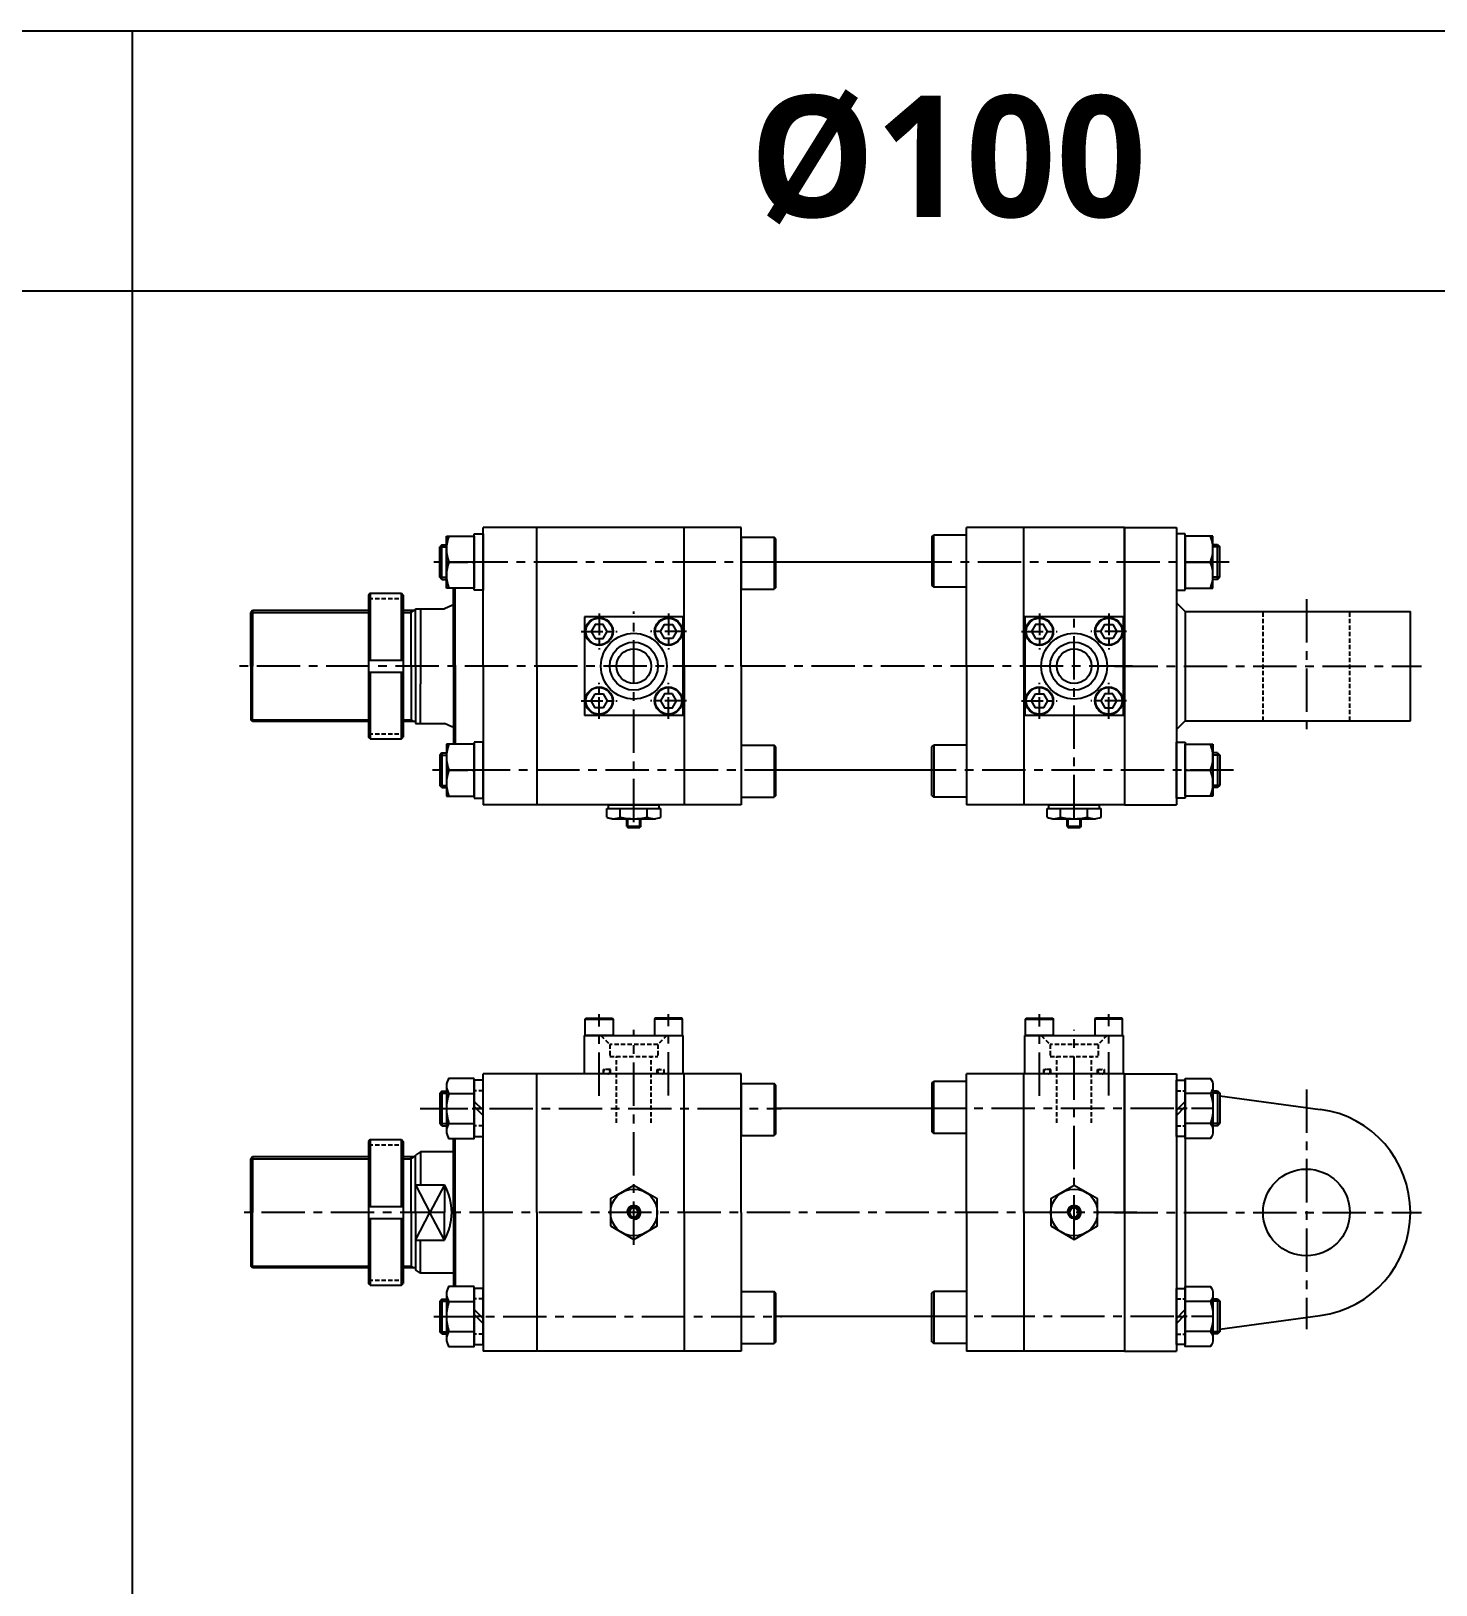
# Model space of a CAD drawing. Extents: x -819 to 10005, y 0 to 4179.
# Drawn here: x 3515 to 4326, y 3283 to 4179 of the extents above; entities that cross this region are included whole.
import ezdxf

# ---------------------------------------------------------------- set-up
doc = ezdxf.new("R2010")
doc.units = 0
doc.header["$LTSCALE"] = 10
doc.header["$MEASUREMENT"] = 0
for name, pattern in [('CENTER', [2, 1.25, -0.25, 0.25, -0.25]), ('CENTERX2', [4, 2.5, -0.5, 0.5, -0.5]), ('HIDDEN', [0.375, 0.25, -0.125])]:
    doc.linetypes.add(name, pattern=pattern)
doc.layers.get('0').update_dxf_attribs({"linetype": 'CONTINUOUS'})
doc.layers.get('DEFPOINTS').update_dxf_attribs({"linetype": 'CONTINUOUS'})
for name, color, linetype in [('CEN', 1, 'CENTERX2'), ('CENTER', 1, 'CENTER'), ('HIDDEN', 2, 'HIDDEN'), ('ML', 7, 'CONTINUOUS')]:
    doc.layers.add(name, color=color, linetype=linetype)
doc.styles.add('문자', font='romans.shx')

msp = doc.modelspace()

# ---------------------------------------------------------------- linework, layer by layer
for p, q in [((5627.93, 4179.17), (0, 4179.17)), ((3573.73, 2387.17), (3573.73, 4179.17)), ((5627.93, 4029.17), (2613, 4029.17))]:
    msp.add_line(p, q)
at = {"color": 7, "linetype": 'Continuous'}
for p, q in [((3847.26, 3725.95), (3847.26, 3730.97)), ((3847.26, 3730.97), (3853.6, 3730.97)), ((3848.26, 3730.97), (3848.26, 3732.97)), ((3848.26, 3732.97), (3877.44, 3732.97)), ((3853.6, 3730.97), (3878.44, 3730.97)), ((3855.05, 3725.95), (3855.05, 3730.97)), ((3870.64, 3725.95), (3870.64, 3730.97)), ((3877.44, 3730.97), (3877.44, 3732.97)), ((3878.44, 3725.95), (3878.44, 3730.97)), ((4101.26, 3725.95), (4101.26, 3730.97)), ((4101.26, 3730.97), (4107.6, 3730.97)), ((4102.26, 3730.97), (4102.26, 3732.97)), ((4102.26, 3732.97), (4131.44, 3732.97)), ((4107.6, 3730.97), (4132.44, 3730.97)), ((4109.05, 3725.95), (4109.05, 3730.97)), ((4124.64, 3725.95), (4124.64, 3730.97)), ((4131.44, 3730.97), (4131.44, 3732.97)), ((4132.44, 3725.95), (4132.44, 3730.97)), ((3850.44, 3724.97), (3875.26, 3724.97)), ((3858.85, 3725.22), (3858.85, 3725.22)), ((3858.85, 3720.47), (3858.85, 3724.97)), ((3858.85, 3720.47), (3859.35, 3719.97)), ((3866.85, 3720.47), (3858.85, 3720.47)), ((3859.35, 3719.97), (3866.35, 3719.97)), ((3866.85, 3720.47), (3866.35, 3719.97)), ((3866.85, 3720.47), (3866.85, 3724.97)), ((4104.44, 3724.97), (4129.26, 3724.97)), ((4112.85, 3725.22), (4112.85, 3725.22)), ((4112.85, 3720.47), (4112.85, 3724.97)), ((4112.85, 3720.47), (4113.35, 3719.97)), ((4120.85, 3720.47), (4112.85, 3720.47)), ((4113.35, 3719.97), (4120.35, 3719.97)), ((4120.85, 3720.47), (4120.35, 3719.97)), ((4120.85, 3720.47), (4120.85, 3724.97))]:
    msp.add_line(p, q, dxfattribs=at)
for points in [[(3849.35, 3490.15), (3862.85, 3482.36), (3876.35, 3490.15), (3876.35, 3505.74), (3862.85, 3513.53), (3849.35, 3505.74)], [(4103.35, 3490.15), (4116.85, 3482.36), (4130.35, 3490.15), (4130.35, 3505.74), (4116.85, 3513.53), (4103.35, 3505.74)], [(3861.41, 3500.45), (3859.96, 3497.95), (3861.41, 3495.45), (3864.29, 3495.45), (3865.74, 3497.95), (3864.29, 3500.45)], [(4115.41, 3500.45), (4113.96, 3497.95), (4115.41, 3495.45), (4118.29, 3495.45), (4119.74, 3497.95), (4118.29, 3500.45)]]:
    msp.add_lwpolyline(points, close=True, dxfattribs=at)
for centre, radius in [((3862.85, 3497.95), 13.5), ((4116.85, 3497.95), 13.5), ((3862.85, 3497.95), 3.5), ((4116.85, 3497.95), 3.5)]:
    msp.add_circle(centre, radius, dxfattribs=at)
for centre, radius, start, end in [((3850.44, 3730.59), 5.62, 235.61575, 270), ((3851.16, 3733.19), 8.22, 241.70064, 298.29936), ((3862.84, 3756.31), 31.35, 255.61718, 270.01407), ((3862.86, 3756.31), 31.35, 269.98593, 284.38282), ((3874.54, 3733.19), 8.22, 241.70064, 298.29936), ((4104.44, 3730.59), 5.62, 235.61575, 270), ((4105.16, 3733.19), 8.22, 241.70064, 298.29936), ((4116.84, 3756.31), 31.35, 255.61718, 270.01407), ((4116.86, 3756.31), 31.35, 269.98593, 284.38282), ((4128.54, 3733.19), 8.22, 241.70064, 298.29936)]:
    msp.add_arc(centre, radius, start, end, dxfattribs=at)
at = {"layer": 'CEN'}
for p, q in [((3950.16, 3872.97), (3747.47, 3872.97)), ((4206.31, 3872.97), (4026.1, 3872.97)), ((3862.85, 3723.04), (3862.85, 3844.52)), ((4116.85, 3725.23), (4116.85, 3844.52)), ((4250.85, 3851.57), (4250.85, 3776.2)), ((4150.44, 3812.97), (3634.49, 3812.97)), ((4140.12, 3812.97), (4317.32, 3812.97)), ((3951.6, 3752.97), (3746.79, 3752.97)), ((4208.77, 3752.97), (4026.1, 3752.97)), ((3842.85, 3565.12), (3842.85, 3612.21)), ((3882.85, 3565.39), (3882.85, 3612.21)), ((4096.85, 3565.12), (4096.85, 3612.21)), ((4136.85, 3565.39), (4136.85, 3612.21)), ((3862.85, 3479.34), (3862.85, 3603.22)), ((4116.85, 3482.84), (4116.85, 3603.22)), ((4250.85, 3568.78), (4250.85, 3430.72)), ((3739.65, 3557.95), (3948.04, 3557.95)), ((4174.28, 3557.95), (4026.1, 3557.95)), ((4153.1, 3497.95), (3634.49, 3497.95)), ((4140.12, 3497.95), (4317.32, 3497.95)), ((3747.53, 3437.95), (3948.04, 3437.95)), ((4174.28, 3437.95), (4026.1, 3437.95))]:
    msp.add_line(p, q, dxfattribs=at)
at = {"layer": 'CENTER'}
for p, q in [((3754.66, 3872.97), (3770.84, 3872.97)), ((4197.04, 3872.97), (4180.86, 3872.97)), ((3842.85, 3843.28), (3842.85, 3822.66)), ((3882.85, 3843.28), (3882.85, 3822.66)), ((4096.85, 3843.28), (4096.85, 3822.66)), ((4136.85, 3843.28), (4136.85, 3822.66)), ((3832.54, 3832.97), (3853.16, 3832.97)), ((3893.16, 3832.97), (3872.54, 3832.97)), ((4086.54, 3832.97), (4107.16, 3832.97)), ((4147.16, 3832.97), (4126.54, 3832.97)), ((3842.85, 3782.66), (3842.85, 3803.28)), ((3882.85, 3782.66), (3882.85, 3803.28)), ((4096.85, 3782.66), (4096.85, 3803.28)), ((4136.85, 3782.66), (4136.85, 3803.28)), ((3832.54, 3792.97), (3853.16, 3792.97)), ((3893.16, 3792.97), (3872.54, 3792.97)), ((4086.54, 3792.97), (4107.16, 3792.97)), ((4147.16, 3792.97), (4126.54, 3792.97)), ((3754.66, 3752.97), (3770.84, 3752.97)), ((4197.04, 3752.97), (4180.86, 3752.97)), ((3754.66, 3557.95), (3770.84, 3557.95)), ((3775.94, 3557.95), (3770.66, 3557.95)), ((4175.76, 3557.95), (4181.04, 3557.95)), ((4197.04, 3557.95), (4180.86, 3557.95)), ((3754.66, 3437.95), (3770.84, 3437.95)), ((3775.94, 3437.95), (3770.66, 3437.95)), ((4175.76, 3437.95), (4181.04, 3437.95)), ((4197.04, 3437.95), (4180.86, 3437.95))]:
    msp.add_line(p, q, dxfattribs=at)
at = {"layer": 'DEFPOINTS', "color": 0, "linetype": 'ByBlock'}
for p in [(3754.75, 3545.45), (3736.85, 3464.95), (3754.76, 3450.45)]:
    msp.add_point(p, dxfattribs=at)
at = {"layer": 'HIDDEN'}
for p, q in [((3775.85, 3568.05), (3770.75, 3568.05)), ((4175.85, 3568.05), (4180.95, 3568.05)), ((3775.85, 3547.85), (3770.75, 3547.85)), ((4175.85, 3547.85), (4180.95, 3547.85)), ((3775.85, 3448.05), (3770.75, 3448.05)), ((4175.85, 3448.05), (4180.95, 3448.05)), ((3775.85, 3427.85), (3770.75, 3427.85)), ((4175.85, 3427.85), (4180.95, 3427.85))]:
    msp.add_line(p, q, dxfattribs=at)
at = {"layer": 'ML'}
for p, q in [((3770.75, 3856.77), (3770.75, 3889.17)), ((3770.75, 3889.17), (3775.85, 3889.17)), ((3775.85, 3812.97), (3775.85, 3892.97)), ((3924.85, 3892.97), (3775.85, 3892.97)), ((3775.85, 3889.17), (3775.85, 3856.77)), ((3806.85, 3812.97), (3806.85, 3892.97)), ((3891.85, 3812.97), (3891.85, 3892.97)), ((3924.85, 3812.97), (3924.85, 3892.97)), ((4054.85, 3812.97), (4054.85, 3892.97)), ((4145.85, 3892.97), (4054.85, 3892.97)), ((4145.85, 3892.97), (4054.85, 3892.97)), ((4087.85, 3812.97), (4087.85, 3892.97)), ((4145.85, 3812.97), (4145.85, 3892.97)), ((4145.85, 3892.97), (4175.85, 3892.97)), ((4145.85, 3892.97), (4145.85, 3732.97)), ((4175.85, 3892.97), (4175.85, 3732.97)), ((4175.85, 3889.17), (4175.85, 3856.77)), ((4180.95, 3889.17), (4175.85, 3889.17)), ((4180.95, 3856.77), (4180.95, 3889.17)), ((3752.1, 3882.97), (3750.85, 3881.72)), ((3750.85, 3864.22), (3750.85, 3881.72)), ((3752.1, 3882.97), (3754.75, 3882.97)), ((3752.1, 3862.97), (3752.1, 3882.97)), ((3754.75, 3857.97), (3754.75, 3887.97)), ((3754.75, 3887.97), (3770.75, 3887.97)), ((3770.75, 3887.97), (3770.75, 3857.97)), ((3924.85, 3887.38), (3924.85, 3857.38)), ((3924.85, 3887.38), (3943.85, 3887.38)), ((3943.85, 3887.38), (3943.85, 3857.38)), ((3944.85, 3886.38), (3943.85, 3887.38)), ((3944.85, 3858.38), (3944.85, 3886.38)), ((4034.85, 3887.55), (4035.85, 3888.55)), ((4034.85, 3887.55), (4034.85, 3859.55)), ((4054.85, 3888.55), (4035.85, 3888.55)), ((4035.85, 3858.55), (4035.85, 3888.55)), ((4180.95, 3887.97), (4180.95, 3857.97)), ((4196.95, 3887.97), (4180.95, 3887.97)), ((4196.95, 3857.97), (4196.95, 3887.97)), ((4199.6, 3882.97), (4196.95, 3882.97)), ((4199.6, 3862.97), (4199.6, 3882.97)), ((4199.6, 3882.97), (4200.85, 3881.72)), ((4200.85, 3864.22), (4200.85, 3881.72)), ((3770.75, 3872.97), (3756.09, 3872.97)), ((4034.85, 3872.97), (3944.85, 3872.97)), ((4180.95, 3872.97), (4195.61, 3872.97)), ((3752.1, 3862.97), (3750.85, 3864.22)), ((3752.1, 3862.97), (3754.75, 3862.97)), ((4199.6, 3862.97), (4196.95, 3862.97)), ((4199.6, 3862.97), (4200.85, 3864.22)), ((3710.79, 3854.97), (3709.79, 3853.97)), ((3709.79, 3853.97), (3709.79, 3771.97)), ((3710.79, 3854.97), (3710.79, 3816.47)), ((3710.79, 3854.97), (3728.79, 3854.97)), ((3728.79, 3816.47), (3728.79, 3854.97)), ((3728.79, 3854.97), (3729.79, 3853.97)), ((3729.79, 3853.97), (3729.79, 3771.97)), ((3770.75, 3857.97), (3754.75, 3857.97)), ((3758.85, 3812.97), (3758.85, 3857.97)), ((3759.85, 3812.97), (3759.85, 3857.97)), ((3775.85, 3856.77), (3770.75, 3856.77)), ((3924.85, 3857.38), (3943.85, 3857.38)), ((3944.85, 3858.38), (3943.85, 3857.38)), ((4034.85, 3859.55), (4035.85, 3858.55)), ((4054.85, 3858.55), (4035.85, 3858.55)), ((4175.85, 3856.77), (4180.95, 3856.77)), ((4180.95, 3857.97), (4196.95, 3857.97)), ((3642.85, 3844.97), (3641.85, 3843.97)), ((3641.85, 3812.97), (3641.85, 3843.97)), ((3709.79, 3844.97), (3642.85, 3844.97)), ((3642.85, 3844.97), (3642.85, 3812.97)), ((3736.85, 3844.97), (3729.79, 3844.97)), ((3734.36, 3812.97), (3734.36, 3844.97)), ((3736.85, 3812.97), (3736.85, 3845.97)), ((3736.85, 3845.97), (3753.55, 3845.97)), ((3739.85, 3845.97), (3739.85, 3802.74)), ((3757.79, 3847.97), (3753.55, 3845.97)), ((3758.85, 3847.97), (3757.79, 3847.97)), ((4175.85, 3849.47), (4180.85, 3844.47)), ((4180.85, 3844.47), (4310.85, 3844.47)), ((4180.85, 3844.47), (4180.85, 3781.47)), ((4310.85, 3781.47), (4310.85, 3844.47)), ((3891.35, 3841.47), (3834.35, 3841.47)), ((3834.35, 3841.47), (3834.35, 3784.47)), ((3891.35, 3784.47), (3891.35, 3841.47)), ((4145.35, 3841.47), (4088.35, 3841.47)), ((4088.35, 3841.47), (4088.35, 3784.47)), ((4145.35, 3784.47), (4145.35, 3841.47)), ((3641.85, 3812.97), (3641.85, 3781.97)), ((3642.85, 3780.97), (3642.85, 3812.97)), ((3709.79, 3816.47), (3729.79, 3816.47)), ((3709.79, 3809.47), (3729.79, 3809.47)), ((3710.79, 3809.47), (3710.79, 3770.97)), ((3728.79, 3770.97), (3728.79, 3809.47)), ((3734.36, 3812.97), (3734.36, 3780.97)), ((3736.85, 3812.97), (3736.85, 3779.97)), ((3758.85, 3812.97), (3758.85, 3767.97)), ((3759.85, 3812.97), (3759.85, 3767.97)), ((3775.85, 3812.97), (3775.85, 3732.97)), ((3806.85, 3812.97), (3806.85, 3732.97)), ((3891.85, 3812.97), (3891.85, 3732.97)), ((3924.85, 3812.97), (3924.85, 3732.97)), ((4054.85, 3812.97), (4054.85, 3732.97)), ((4087.85, 3812.97), (4087.85, 3732.97)), ((4145.85, 3812.97), (4145.85, 3732.97)), ((3739.85, 3779.97), (3739.85, 3802.74)), ((3642.85, 3780.97), (3641.85, 3781.97)), ((3891.35, 3784.47), (3834.35, 3784.47)), ((4145.35, 3784.47), (4088.35, 3784.47)), ((4175.85, 3776.47), (4180.85, 3781.47)), ((4180.85, 3781.47), (4310.85, 3781.47)), ((3709.79, 3780.97), (3642.85, 3780.97)), ((3736.85, 3780.97), (3729.79, 3780.97)), ((3736.85, 3779.97), (3753.55, 3779.97)), ((3757.79, 3777.97), (3753.55, 3779.97)), ((3758.85, 3777.97), (3757.79, 3777.97)), ((3710.79, 3770.97), (3709.79, 3771.97)), ((3710.79, 3770.97), (3728.79, 3770.97)), ((3728.79, 3770.97), (3729.79, 3771.97)), ((3754.75, 3767.97), (3754.75, 3737.97)), ((3770.75, 3767.97), (3754.75, 3767.97)), ((3770.75, 3769.17), (3770.75, 3736.77)), ((3775.85, 3769.17), (3770.75, 3769.17)), ((3770.75, 3737.97), (3770.75, 3767.97)), ((3775.85, 3736.77), (3775.85, 3769.17)), ((3924.85, 3767.38), (3924.85, 3737.38)), ((3924.85, 3767.38), (3943.85, 3767.38)), ((3943.85, 3767.38), (3943.85, 3737.38)), ((3944.85, 3766.38), (3943.85, 3767.38)), ((3944.85, 3738.38), (3944.85, 3766.38)), ((4034.85, 3766.38), (4035.85, 3767.38)), ((4034.85, 3738.38), (4034.85, 3766.38)), ((4054.85, 3767.38), (4035.85, 3767.38)), ((4035.85, 3767.38), (4035.85, 3737.38)), ((4175.85, 3769.17), (4180.95, 3769.17)), ((4175.85, 3736.77), (4175.85, 3769.17)), ((4180.95, 3769.17), (4180.95, 3736.77)), ((4180.95, 3767.97), (4196.95, 3767.97)), ((4180.95, 3737.97), (4180.95, 3767.97)), ((4196.95, 3767.97), (4196.95, 3737.97)), ((3752.1, 3762.97), (3750.85, 3761.72)), ((3750.85, 3761.72), (3750.85, 3744.22)), ((3752.1, 3762.97), (3754.75, 3762.97)), ((3752.1, 3762.97), (3752.1, 3742.97)), ((4199.6, 3762.97), (4196.95, 3762.97)), ((4199.6, 3762.97), (4200.85, 3761.72)), ((4199.6, 3762.97), (4199.6, 3742.97)), ((4200.85, 3761.72), (4200.85, 3744.22)), ((3770.75, 3752.97), (3756.09, 3752.97)), ((4034.85, 3752.97), (3944.85, 3752.97)), ((4180.95, 3752.97), (4195.61, 3752.97)), ((3752.1, 3742.97), (3750.85, 3744.22)), ((3752.1, 3742.97), (3754.75, 3742.97)), ((3754.75, 3737.97), (3770.75, 3737.97)), ((3770.75, 3736.77), (3775.85, 3736.77)), ((3924.85, 3737.38), (3943.85, 3737.38)), ((3944.85, 3738.38), (3943.85, 3737.38)), ((4034.85, 3738.38), (4035.85, 3737.38)), ((4054.85, 3737.38), (4035.85, 3737.38)), ((4180.95, 3736.77), (4175.85, 3736.77)), ((4196.95, 3737.97), (4180.95, 3737.97)), ((4199.6, 3742.97), (4196.95, 3742.97)), ((4199.6, 3742.97), (4200.85, 3744.22)), ((3924.85, 3732.97), (3775.85, 3732.97)), ((4145.85, 3732.97), (4054.85, 3732.97)), ((4145.85, 3732.97), (4175.85, 3732.97)), ((3834.85, 3609.35), (3835.2, 3609.95)), ((3834.85, 3609.35), (3850.85, 3609.35)), ((3834.85, 3599.95), (3834.85, 3609.35)), ((3835.2, 3609.95), (3850.5, 3609.95)), ((3850.5, 3609.95), (3850.85, 3609.35)), ((3850.85, 3609.35), (3850.85, 3599.95)), ((3875.2, 3609.95), (3874.85, 3609.35)), ((3890.85, 3609.35), (3874.85, 3609.35)), ((3874.85, 3609.35), (3874.85, 3599.95)), ((3890.5, 3609.95), (3875.2, 3609.95)), ((3890.85, 3609.35), (3890.5, 3609.95)), ((3890.85, 3599.95), (3890.85, 3609.35)), ((4088.85, 3609.35), (4089.2, 3609.95)), ((4088.85, 3609.35), (4104.85, 3609.35)), ((4088.85, 3599.95), (4088.85, 3609.35)), ((4089.2, 3609.95), (4104.5, 3609.95)), ((4104.5, 3609.95), (4104.85, 3609.35)), ((4104.85, 3609.35), (4104.85, 3599.95)), ((4129.2, 3609.95), (4128.85, 3609.35)), ((4144.85, 3609.35), (4128.85, 3609.35)), ((4128.85, 3609.35), (4128.85, 3599.95)), ((4144.5, 3609.95), (4129.2, 3609.95)), ((4144.85, 3609.35), (4144.5, 3609.95)), ((4144.85, 3599.95), (4144.85, 3609.35)), ((3834.35, 3599.95), (3891.35, 3599.95)), ((3834.35, 3577.95), (3834.35, 3599.95)), ((3850.85, 3599.95), (3834.85, 3599.95)), ((3891.35, 3577.95), (3891.35, 3599.95)), ((4088.35, 3599.95), (4145.35, 3599.95)), ((4088.35, 3577.95), (4088.35, 3599.95)), ((4104.85, 3599.95), (4088.85, 3599.95)), ((4145.35, 3577.95), (4145.35, 3599.95)), ((3775.85, 3497.95), (3775.85, 3577.95)), ((3924.85, 3577.95), (3775.85, 3577.95)), ((3806.85, 3497.95), (3806.85, 3577.95)), ((3891.85, 3497.95), (3891.85, 3577.95)), ((3924.85, 3497.95), (3924.85, 3577.95)), ((4145.85, 3577.95), (4054.85, 3577.95)), ((4054.85, 3497.95), (4054.85, 3577.95)), ((4145.85, 3577.95), (4054.85, 3577.95)), ((4087.85, 3497.95), (4087.85, 3577.95)), ((4145.85, 3497.95), (4145.85, 3577.95)), ((4145.85, 3577.95), (4175.85, 3577.95)), ((4145.85, 3577.95), (4145.85, 3417.95)), ((4175.85, 3577.95), (4175.85, 3417.95)), ((3752.1, 3567.95), (3750.85, 3566.7)), ((3750.85, 3566.7), (3750.85, 3549.2)), ((3752.1, 3567.95), (3752.1, 3547.95)), ((3752.1, 3567.95), (3754.75, 3567.95)), ((3754.75, 3570.94), (3754.75, 3544.96)), ((3756.09, 3566.61), (3770.75, 3566.61)), ((3924.85, 3572.36), (3943.85, 3572.36)), ((3924.85, 3572.36), (3924.85, 3542.36)), ((3943.85, 3572.36), (3943.85, 3542.36)), ((3944.85, 3571.36), (3943.85, 3572.36)), ((3944.85, 3543.36), (3944.85, 3571.36)), ((4034.85, 3572.53), (4035.85, 3573.53)), ((4034.85, 3572.53), (4034.85, 3544.53)), ((4054.85, 3573.53), (4035.85, 3573.53)), ((4035.85, 3543.53), (4035.85, 3573.53)), ((4195.61, 3566.61), (4180.95, 3566.61)), ((4196.95, 3570.94), (4196.95, 3544.96)), ((4199.6, 3567.95), (4196.95, 3567.95)), ((4199.6, 3567.95), (4199.6, 3547.95)), ((4199.6, 3567.95), (4200.85, 3566.7)), ((4200.85, 3566.7), (4200.85, 3549.2)), ((3775.85, 3556.84), (3770.75, 3561.94)), ((3775.85, 3553.95), (3770.75, 3559.05)), ((4034.85, 3557.95), (3944.85, 3557.95)), ((4175.85, 3556.84), (4180.95, 3561.94)), ((4175.85, 3553.95), (4180.95, 3559.05)), ((4200.85, 3565.24), (4258.88, 3557.41)), ((3752.1, 3547.95), (3750.85, 3549.2)), ((3756.09, 3549.29), (3770.75, 3549.29)), ((4195.61, 3549.29), (4180.95, 3549.29)), ((4199.6, 3547.95), (4200.85, 3549.2)), ((3710.79, 3539.95), (3709.79, 3538.95)), ((3710.79, 3539.95), (3728.79, 3539.95)), ((3710.79, 3539.95), (3710.79, 3501.45)), ((3728.79, 3539.95), (3729.79, 3538.95)), ((3728.79, 3501.45), (3728.79, 3539.95)), ((3752.1, 3547.95), (3754.75, 3547.95)), ((3758.85, 3497.95), (3758.85, 3540.63)), ((3759.85, 3497.95), (3759.85, 3540.63)), ((3924.85, 3542.36), (3943.85, 3542.36)), ((3944.85, 3543.36), (3943.85, 3542.36)), ((4034.85, 3544.53), (4035.85, 3543.53)), ((4054.85, 3543.53), (4035.85, 3543.53)), ((4180.85, 3541.75), (4180.85, 3454.15)), ((4199.6, 3547.95), (4196.95, 3547.95)), ((3709.79, 3538.95), (3709.79, 3456.95)), ((3729.79, 3538.95), (3729.79, 3456.95)), ((3739.85, 3532.95), (3736.85, 3530.95)), ((3736.85, 3497.95), (3736.85, 3530.95)), ((3758.85, 3532.95), (3739.85, 3532.95)), ((3739.85, 3532.95), (3739.85, 3513.91)), ((3642.85, 3529.95), (3641.85, 3528.95)), ((3641.85, 3497.95), (3641.85, 3528.95)), ((3642.85, 3529.95), (3642.85, 3497.95)), ((3709.79, 3529.95), (3642.85, 3529.95)), ((3736.85, 3529.95), (3729.79, 3529.95)), ((3734.36, 3497.95), (3734.36, 3529.95)), ((3736.85, 3513.91), (3753.55, 3513.91)), ((3753.55, 3513.91), (3753.55, 3497.95)), ((3641.85, 3497.95), (3641.85, 3466.95)), ((3642.85, 3465.95), (3642.85, 3497.95)), ((3709.79, 3501.45), (3729.79, 3501.45)), ((3709.79, 3494.45), (3729.79, 3494.45)), ((3710.79, 3494.45), (3710.79, 3455.95)), ((3728.79, 3455.95), (3728.79, 3494.45)), ((3734.36, 3497.95), (3734.36, 3465.95)), ((3736.85, 3497.95), (3736.85, 3464.95)), ((3753.55, 3481.98), (3753.55, 3497.95)), ((3758.85, 3497.95), (3758.85, 3455.27)), ((3759.85, 3497.95), (3759.85, 3455.27)), ((3775.85, 3497.95), (3775.85, 3417.95)), ((3806.85, 3497.95), (3806.85, 3417.95)), ((3891.85, 3497.95), (3891.85, 3417.95)), ((3924.85, 3497.95), (3924.85, 3417.95)), ((4054.85, 3497.95), (4054.85, 3417.95)), ((4087.85, 3497.95), (4087.85, 3417.95)), ((4145.85, 3497.95), (4145.85, 3417.95)), ((3736.85, 3481.98), (3753.55, 3481.98)), ((3739.85, 3462.95), (3739.85, 3481.98)), ((3642.85, 3465.95), (3641.85, 3466.95)), ((3709.79, 3465.95), (3642.85, 3465.95)), ((3736.85, 3465.95), (3729.79, 3465.95)), ((3739.85, 3462.95), (3736.85, 3464.95)), ((3758.85, 3462.95), (3739.85, 3462.95)), ((3710.79, 3455.95), (3709.79, 3456.95)), ((3710.79, 3455.95), (3728.79, 3455.95)), ((3728.79, 3455.95), (3729.79, 3456.95)), ((3754.75, 3450.94), (3754.75, 3424.96)), ((3924.85, 3452.36), (3924.85, 3422.36)), ((3924.85, 3452.36), (3943.85, 3452.36)), ((3943.85, 3452.36), (3943.85, 3422.36)), ((3944.85, 3451.36), (3943.85, 3452.36)), ((3944.85, 3423.36), (3944.85, 3451.36)), ((4034.85, 3451.36), (4035.85, 3452.36)), ((4034.85, 3423.36), (4034.85, 3451.36)), ((4054.85, 3452.36), (4035.85, 3452.36)), ((4035.85, 3452.36), (4035.85, 3422.36)), ((4196.95, 3450.94), (4196.95, 3424.96)), ((3752.1, 3447.95), (3750.85, 3446.7)), ((3750.85, 3446.7), (3750.85, 3429.2)), ((3752.1, 3447.95), (3754.75, 3447.95)), ((3752.1, 3447.95), (3752.1, 3427.95)), ((3756.09, 3446.61), (3770.75, 3446.61)), ((3775.85, 3436.84), (3770.75, 3441.94)), ((4175.85, 3436.84), (4180.95, 3441.94)), ((4195.61, 3446.61), (4180.95, 3446.61)), ((4199.6, 3447.95), (4196.95, 3447.95)), ((4199.6, 3447.95), (4199.6, 3427.95)), ((4199.6, 3447.95), (4200.85, 3446.7)), ((4200.85, 3446.7), (4200.85, 3429.2)), ((3775.85, 3433.95), (3770.75, 3439.05)), ((4034.85, 3437.95), (3944.85, 3437.95)), ((4175.85, 3433.95), (4180.95, 3439.05)), ((4200.85, 3430.65), (4258.88, 3438.49)), ((3752.1, 3427.95), (3750.85, 3429.2)), ((3752.1, 3427.95), (3754.75, 3427.95)), ((3756.09, 3429.29), (3770.75, 3429.29)), ((3944.85, 3423.36), (3943.85, 3422.36)), ((4034.85, 3423.36), (4035.85, 3422.36)), ((4195.61, 3429.29), (4180.95, 3429.29)), ((4199.6, 3427.95), (4196.95, 3427.95)), ((4199.6, 3427.95), (4200.85, 3429.2)), ((3924.85, 3417.95), (3775.85, 3417.95)), ((3924.85, 3422.36), (3943.85, 3422.36)), ((4054.85, 3422.36), (4035.85, 3422.36)), ((4145.85, 3417.95), (4054.85, 3417.95)), ((4145.85, 3417.95), (4175.85, 3417.95))]:
    msp.add_line(p, q, dxfattribs=at)
at = {"layer": 'ML', "color": 2}
for p, q in [((3750.85, 3881.72), (3754.75, 3881.72)), ((4200.85, 3881.72), (4196.95, 3881.72)), ((3750.85, 3864.22), (3754.75, 3864.22)), ((4200.85, 3864.22), (4196.95, 3864.22)), ((3641.85, 3843.97), (3709.79, 3843.97)), ((3729.79, 3843.97), (3734.36, 3843.97)), ((3734.36, 3843.97), (3736.16, 3844.97)), ((3641.85, 3781.97), (3709.79, 3781.97)), ((3729.79, 3781.97), (3734.36, 3781.97)), ((3734.36, 3781.97), (3736.16, 3780.97)), ((3734.36, 3781.97), (3736.16, 3780.97)), ((3750.85, 3761.72), (3754.75, 3761.72)), ((4200.85, 3761.72), (4196.95, 3761.72)), ((3750.85, 3744.22), (3754.75, 3744.22)), ((4200.85, 3744.22), (4196.95, 3744.22)), ((3859.35, 3725.16), (3859.35, 3725.16)), ((3859.35, 3719.97), (3859.35, 3724.97)), ((3866.35, 3719.97), (3866.35, 3724.97)), ((4113.35, 3725.16), (4113.35, 3725.16)), ((4113.35, 3719.97), (4113.35, 3724.97)), ((4120.35, 3719.97), (4120.35, 3724.97)), ((3750.85, 3566.7), (3754.75, 3566.7)), ((4200.85, 3566.7), (4196.95, 3566.7)), ((3750.85, 3549.2), (3754.75, 3549.2)), ((4200.85, 3549.2), (4196.95, 3549.2)), ((3641.85, 3528.95), (3709.79, 3528.95)), ((3729.79, 3528.95), (3734.36, 3528.95)), ((3734.36, 3528.95), (3736.16, 3529.95)), ((3736.85, 3513.91), (3745.2, 3497.95)), ((3753.55, 3513.91), (3745.2, 3497.95)), ((3736.85, 3481.98), (3745.2, 3497.95)), ((3753.55, 3481.98), (3745.2, 3497.95)), ((3641.85, 3466.95), (3709.79, 3466.95)), ((3729.79, 3466.95), (3734.36, 3466.95)), ((3734.36, 3466.95), (3736.16, 3465.95)), ((3750.85, 3446.7), (3754.75, 3446.7)), ((4200.85, 3446.7), (4196.95, 3446.7)), ((3750.85, 3429.2), (3754.75, 3429.2)), ((4200.85, 3429.2), (4196.95, 3429.2))]:
    msp.add_line(p, q, dxfattribs=at)
at = {"layer": 'ML', "color": 2, "linetype": 'HIDDEN'}
for p, q in [((3709.79, 3851.97), (3729.79, 3851.97)), ((4225.85, 3781.47), (4225.85, 3844.47)), ((4275.85, 3781.47), (4275.85, 3844.47)), ((3709.79, 3773.97), (3729.79, 3773.97)), ((3843.85, 3599.95), (3849, 3594.8)), ((3876.7, 3594.8), (3849, 3594.8)), ((3849, 3594.8), (3849, 3587.95)), ((3881.85, 3599.95), (3876.7, 3594.8)), ((3876.7, 3594.8), (3876.7, 3587.95)), ((4097.85, 3599.95), (4103, 3594.8)), ((4130.7, 3594.8), (4103, 3594.8)), ((4103, 3594.8), (4103, 3587.95)), ((4135.85, 3599.95), (4130.7, 3594.8)), ((4130.7, 3594.8), (4130.7, 3587.95)), ((3849, 3587.95), (3876.7, 3587.95)), ((3852.85, 3549.61), (3852.85, 3587.95)), ((3872.85, 3549.61), (3872.85, 3587.95)), ((4103, 3587.95), (4130.7, 3587.95)), ((4106.85, 3549.61), (4106.85, 3587.95)), ((4126.85, 3549.61), (4126.85, 3587.95)), ((3845.35, 3577.95), (3845.35, 3580.35)), ((3849.35, 3580.35), (3845.35, 3580.35)), ((3849.35, 3577.95), (3849.35, 3580.35)), ((3876.35, 3577.95), (3876.35, 3580.35)), ((3876.35, 3580.35), (3880.35, 3580.35)), ((3880.35, 3577.95), (3880.35, 3580.35)), ((4099.35, 3577.95), (4099.35, 3580.35)), ((4103.35, 3580.35), (4099.35, 3580.35)), ((4103.35, 3577.95), (4103.35, 3580.35)), ((4130.35, 3577.95), (4130.35, 3580.35)), ((4130.35, 3580.35), (4134.35, 3580.35)), ((4134.35, 3577.95), (4134.35, 3580.35)), ((3709.79, 3536.95), (3729.79, 3536.95)), ((3709.79, 3458.95), (3729.79, 3458.95))]:
    msp.add_line(p, q, dxfattribs=at)
at = {"layer": 'ML'}
for points in [[(3840.54, 3828.97), (3845.16, 3828.97), (3847.47, 3832.97), (3845.16, 3836.97), (3840.54, 3836.97), (3838.23, 3832.97), (3840.54, 3828.97)], [(3885.16, 3828.97), (3880.54, 3828.97), (3878.23, 3832.97), (3880.54, 3836.97), (3885.16, 3836.97), (3887.47, 3832.97), (3885.16, 3828.97)], [(4094.54, 3828.97), (4099.16, 3828.97), (4101.47, 3832.97), (4099.16, 3836.97), (4094.54, 3836.97), (4092.23, 3832.97), (4094.54, 3828.97)], [(4139.16, 3828.97), (4134.54, 3828.97), (4132.23, 3832.97), (4134.54, 3836.97), (4139.16, 3836.97), (4141.47, 3832.97), (4139.16, 3828.97)], [(3840.54, 3796.97), (3845.16, 3796.97), (3847.47, 3792.97), (3845.16, 3788.97), (3840.54, 3788.97), (3838.23, 3792.97), (3840.54, 3796.97)], [(3885.16, 3796.97), (3880.54, 3796.97), (3878.23, 3792.97), (3880.54, 3788.97), (3885.16, 3788.97), (3887.47, 3792.97), (3885.16, 3796.97)], [(4094.54, 3796.97), (4099.16, 3796.97), (4101.47, 3792.97), (4099.16, 3788.97), (4094.54, 3788.97), (4092.23, 3792.97), (4094.54, 3796.97)], [(4139.16, 3796.97), (4134.54, 3796.97), (4132.23, 3792.97), (4134.54, 3788.97), (4139.16, 3788.97), (4141.47, 3792.97), (4139.16, 3796.97)], [(3775.85, 3574.15), (3770.75, 3574.15), (3770.75, 3541.75), (3775.85, 3541.75), (3775.85, 3574.15)], [(4175.85, 3574.15), (4180.95, 3574.15), (4180.95, 3541.75), (4175.85, 3541.75), (4175.85, 3574.15)], [(3775.85, 3454.15), (3770.75, 3454.15), (3770.75, 3421.75), (3775.85, 3421.75), (3775.85, 3454.15)], [(4175.85, 3454.15), (4180.95, 3454.15), (4180.95, 3421.75), (4175.85, 3421.75), (4175.85, 3454.15)]]:
    msp.add_lwpolyline(points, dxfattribs=at)
for points in [[(3770.75, 3575.27), (3756.09, 3575.27, 0.309401), (3756.09, 3566.61, 0.154701), (3756.09, 3549.29, 0.309401), (3756.09, 3540.63), (3770.75, 3540.63), (3770.75, 3575.27)], [(4180.95, 3575.27), (4195.61, 3575.27, -0.309401), (4195.61, 3566.61, -0.154701), (4195.61, 3549.29, -0.309401), (4195.61, 3540.63), (4180.95, 3540.63), (4180.95, 3575.27)], [(3770.75, 3455.27), (3756.09, 3455.27, 0.309401), (3756.09, 3446.61, 0.154701), (3756.09, 3429.29, 0.309401), (3756.09, 3420.63), (3770.75, 3420.63), (3770.75, 3455.27)], [(4180.95, 3455.27), (4195.61, 3455.27, -0.309401), (4195.61, 3446.61, -0.154701), (4195.61, 3429.29, -0.309401), (4195.61, 3420.63), (4180.95, 3420.63), (4180.95, 3455.27)]]:
    msp.add_lwpolyline(points, format="xyb", dxfattribs=at)
for centre, radius in [((3842.85, 3832.97), 8), ((3842.85, 3832.97), 7.65), ((3882.85, 3832.97), 8), ((3882.85, 3832.97), 7.65), ((4096.85, 3832.97), 8), ((4096.85, 3832.97), 7.65), ((4136.85, 3832.97), 8), ((4136.85, 3832.97), 7.65), ((3862.85, 3812.97), 19), ((3862.85, 3812.97), 13.85), ((4116.85, 3812.97), 19), ((4116.85, 3812.97), 13.85), ((3862.85, 3812.97), 10), ((4116.85, 3812.97), 10), ((3842.85, 3792.97), 8), ((3842.85, 3792.97), 7.65), ((3882.85, 3792.97), 8), ((3882.85, 3792.97), 7.65), ((4096.85, 3792.97), 8), ((4096.85, 3792.97), 7.65), ((4136.85, 3792.97), 8), ((4136.85, 3792.97), 7.65), ((4250.85, 3497.95), 25)]:
    msp.add_circle(centre, radius, dxfattribs=at)
for centre, radius, start, end in [((3776.41, 3880.47), 21.66, 159.74384, 200.25616), ((4175.29, 3880.47), 21.66, 339.74384, 20.25616), ((3776.41, 3865.47), 21.66, 159.74384, 200.25616), ((4175.29, 3865.47), 21.66, 339.74384, 20.25616), ((3776.41, 3760.47), 21.66, 159.74384, 200.25616), ((4175.29, 3760.47), 21.66, 339.74384, 20.25616), ((3776.41, 3745.47), 21.66, 159.74384, 200.25616), ((4175.29, 3745.47), 21.66, 339.74384, 20.25616), ((4250.85, 3497.95), 60, 277.69257, 82.30743), ((3725.64, 3497.95), 32.15, 0, 29.77443), ((3725.64, 3497.95), 32.15, 330.22557, 0)]:
    msp.add_arc(centre, radius, start, end, dxfattribs=at)
at = {"layer": 'ML', "color": 2, "linetype": 'HIDDEN'}
for centre, start, end in [((3846.58, 3579.15), 90, 270), ((3847.92, 3579.15), 270, 90), ((3877.78, 3579.15), 90, 270), ((3879.12, 3579.15), 270, 90), ((4100.58, 3579.15), 90, 270), ((4101.92, 3579.15), 270, 90), ((4131.78, 3579.15), 90, 270), ((4133.12, 3579.15), 270, 90)]:
    msp.add_arc(centre, 1.2, start, end, dxfattribs=at)
at = {"layer": 'ML', "color": 2}
for centre in [(3862.85, 3497.95), (4116.85, 3497.95)]:
    msp.add_arc(centre, 4, 270, 180, dxfattribs=at)

# ---------------------------------------------------------------- texts
at = {"insert": (3929.58, 4141.95), "char_height": 70, "attachment_point": 1, "style": '문자'}
msp.add_mtext_dynamic_manual_height_columns('{\\fMalgun Gothic|b1|i0|c129|p50;%%C100}', width=124.5326, gutter_width=16, heights=[-75.56], dxfattribs=at)

doc.saveas('drawing.dxf')
